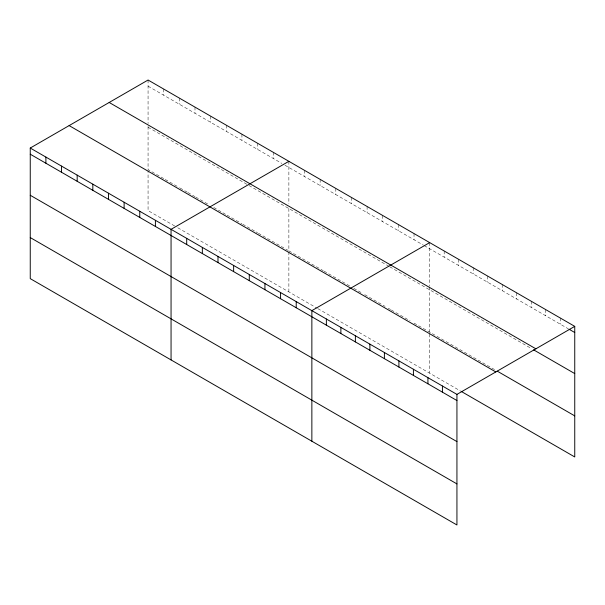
<?xml version="1.0" encoding="UTF-8"?>
<svg xmlns="http://www.w3.org/2000/svg" width="605" height="605" viewBox="0 0 605 605"><rect width="100%" height="100%" fill="white"/><g stroke="black" fill="none" stroke-linecap="round" stroke-linejoin="round"><path stroke-width="0.45" stroke-dasharray="3.02 2.27" d="M148.066 80.026L148.066 123.511M148.066 86.182L281.832 163.411M284.963 165.218L423.417 245.154M424.203 245.607L568.299 328.802M148.066 127.239L248.194 185.047M248.973 185.501L389 266.344M389.779 266.797L531.228 348.457M163.713 178.581L148.066 169.551L148.066 124.441M165.271 179.481L179.352 187.611M180.139 188.064L187.179 192.133M187.958 192.579L194.999 196.648M195.786 197.094L209.08 204.777M213.777 207.485L226.293 214.715M227.072 215.161L241.932 223.744M242.718 224.198L255.234 231.42M256.013 231.874L257.579 232.774M258.365 233.227L288.086 250.387M288.872 250.841L323.289 270.715M324.076 271.161L350.666 286.52M353.796 288.328L361.624 292.843M364.747 294.65L385.09 306.395M388.221 308.202L390.565 309.556M391.344 310.002L410.122 320.847M414.032 323.1L494.958 369.829M174.663 225.968L148.066 210.608L148.066 170.481M177.794 227.775L317.035 308.164M317.814 308.611L460.307 390.875M560.245 317.996L560.245 324.151M545.733 309.616L545.733 315.772M531.228 301.245L531.228 307.393M516.723 292.865L516.723 299.021M502.211 284.494L502.211 290.642M487.706 276.114L487.706 282.27M473.201 267.743L473.201 273.891M458.688 259.363L458.688 265.519M444.183 250.992L444.183 257.14M429.679 242.613L429.679 286.097M429.679 287.027L429.679 332.137M429.679 333.998L429.679 373.194M414.032 233.583L414.032 239.731M398.385 224.546L398.385 230.702M382.738 215.516L382.738 221.672M367.099 206.487L367.099 212.635M351.452 197.449L351.452 203.605M335.805 188.42L335.805 194.568M320.158 179.382L320.158 185.538M304.519 170.353L304.519 176.509M288.872 161.323L288.872 203.87M288.872 208.536L288.872 249.918M288.872 251.778L288.872 291.905M273.226 152.286L273.226 158.442M257.579 143.256L257.579 149.405M241.932 134.219L241.932 140.375M226.293 125.19L226.293 131.346M210.646 116.16L210.646 122.308M194.999 107.123L194.999 113.279M179.352 98.093L179.352 104.242M163.713 89.056L163.713 95.212"/><path stroke-width="0.91" d="M30.25 148.043L456.934 394.392L456.934 524.974L30.25 278.633L30.25 148.043L148.066 80.026L574.75 326.367L574.75 456.957L461.108 391.344M288.872 161.323L171.056 229.34L171.056 359.922M429.679 242.613L311.862 310.63L311.862 441.219M456.934 394.392L574.75 326.367M569.108 329.264L574.75 332.523M109.187 102.472L535.871 348.82M533.648 349.856L574.75 373.587M497.378 371.22L574.75 415.892M69.129 125.598L495.813 371.946M30.25 154.199L456.934 400.54M30.25 195.264L456.934 441.605M30.25 237.568L456.934 483.909M442.429 386.013L442.429 392.169M427.924 377.641L427.924 383.789M413.412 369.262L413.412 375.418M398.907 360.89L398.907 367.038M384.402 352.511L384.402 358.667M369.889 344.139L369.889 350.287M355.385 335.76L355.385 341.916M340.88 327.388L340.88 333.536M326.367 319.009L326.367 325.165M296.216 301.6L296.216 307.756M280.569 292.57L280.569 298.719M264.929 283.533L264.929 289.689M249.283 274.504L249.283 280.659M233.636 265.466L233.636 271.622M217.989 256.437L217.989 262.593M202.35 247.407L202.35 253.555M186.703 238.37L186.703 244.526M155.409 220.303L155.409 226.459M139.763 211.274L139.763 217.429M124.123 202.244L124.123 208.392M108.477 193.207L108.477 199.363M92.83 184.177L92.83 190.333M77.183 175.14L77.183 181.296M61.544 166.11L61.544 172.266M45.897 157.081L45.897 163.229"/></g></svg>
